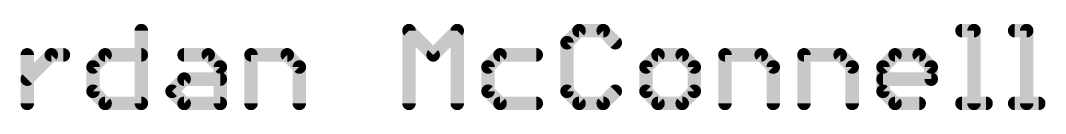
# Model space of a CAD drawing. Extents: x -119 to 41, y -19 to 17.
# Drawn here: x 19.78 to 41.03, y -19.05 to -17.27 of the extents above; entities that cross this region are included whole.
import ezdxf

# ---------------------------------------------------------------- set-up
doc = ezdxf.new("R2010")
doc.units = 0
doc.layers.add('27', color=253, linetype='CONTINUOUS')

msp = doc.modelspace()

# ---------------------------------------------------------------- linework, layer by layer
at = {"layer": '27', "const_width": 0.2794}
for points in [[(22.2882, -17.4104), (22.2882, -18.9103)], [(27.8369, -18.9103), (27.8369, -17.4104)], [(27.8369, -17.4104), (28.3369, -17.9104)], [(28.3369, -17.9104), (28.8369, -17.4104)], [(28.8369, -17.4104), (28.8369, -18.9103)], [(31.3612, -17.4104), (31.1112, -17.6604)], [(31.8612, -17.4104), (31.3612, -17.4104)], [(32.1112, -17.6604), (31.8612, -17.4104)], [(39.297, -17.4104), (39.547, -17.4104)], [(39.547, -17.4104), (39.547, -18.9103)], [(40.3885, -17.4104), (40.6384, -17.4104)], [(40.6384, -17.4104), (40.6384, -18.9103)], [(31.1112, -17.6604), (31.1112, -18.6603)], [(19.924, -18.9103), (19.924, -17.9104)], [(19.924, -18.4103), (20.424, -17.9104)], [(20.424, -17.9104), (20.674, -17.9104)], [(21.2883, -18.1604), (21.5383, -17.9104)], [(21.5383, -17.9104), (22.2882, -17.9104)], [(23.1754, -17.9104), (23.6754, -17.9104)], [(23.6754, -17.9104), (23.9254, -18.1604)], [(24.5626, -18.9103), (24.5626, -17.9104)], [(24.5626, -17.9104), (25.3126, -17.9104)], [(25.3126, -17.9104), (25.5625, -18.1604)], [(29.7241, -17.9104), (29.4741, -18.1604)], [(30.474, -17.9104), (29.7241, -17.9104)], [(32.9984, -17.9104), (32.7484, -18.1604)], [(33.4983, -17.9104), (32.9984, -17.9104)], [(33.7483, -18.1604), (33.4983, -17.9104)], [(34.3856, -18.9103), (34.3856, -17.9104)], [(34.3856, -17.9104), (35.1355, -17.9104)], [(35.1355, -17.9104), (35.3855, -18.1604)], [(36.0227, -18.9103), (36.0227, -17.9104)], [(36.0227, -17.9104), (36.7727, -17.9104)], [(36.7727, -17.9104), (37.0226, -18.1604)], [(37.6599, -18.1604), (37.9098, -17.9104)], [(37.9098, -17.9104), (38.4098, -17.9104)], [(38.4098, -17.9104), (38.6598, -18.1604)], [(21.2883, -18.6603), (21.2883, -18.1604)], [(23.9254, -18.1604), (23.9254, -18.9103)], [(25.5625, -18.1604), (25.5625, -18.9103)], [(29.4741, -18.1604), (29.4741, -18.6603)], [(32.7484, -18.1604), (32.7484, -18.6603)], [(33.7483, -18.6603), (33.7483, -18.1604)], [(35.3855, -18.1604), (35.3855, -18.9103)], [(37.0226, -18.1604), (37.0226, -18.9103)], [(37.6599, -18.6603), (37.6599, -18.1604)], [(38.6598, -18.1604), (38.6598, -18.4103)], [(22.9255, -18.6603), (23.1754, -18.4103)], [(23.1754, -18.4103), (23.9254, -18.4103)], [(38.6598, -18.4103), (37.6599, -18.4103)], [(21.5383, -18.9103), (21.2883, -18.6603)], [(23.1754, -18.9103), (22.9255, -18.6603)], [(29.4741, -18.6603), (29.7241, -18.9103)], [(31.1112, -18.6603), (31.3612, -18.9103)], [(31.8612, -18.9103), (32.1112, -18.6603)], [(32.7484, -18.6603), (32.9984, -18.9103)], [(33.4983, -18.9103), (33.7483, -18.6603)], [(37.9098, -18.9103), (37.6599, -18.6603)], [(22.2882, -18.9103), (21.5383, -18.9103)], [(23.9254, -18.9103), (23.1754, -18.9103)], [(29.7241, -18.9103), (30.474, -18.9103)], [(31.3612, -18.9103), (31.8612, -18.9103)], [(32.9984, -18.9103), (33.4983, -18.9103)], [(38.4098, -18.9103), (37.9098, -18.9103)], [(39.297, -18.9103), (39.797, -18.9103)], [(40.3885, -18.9103), (40.8884, -18.9103)]]:
    msp.add_lwpolyline(points, dxfattribs=at)
at = {"layer": '27', "const_width": 0.1397}
for points in [[(22.3581, -17.4104, 1), (22.2184, -17.4104)], [(27.8863, -17.361, 1), (27.7875, -17.4598)], [(27.9068, -17.4104, 1), (27.7671, -17.4104)], [(28.9067, -17.4104, 1), (28.767, -17.4104)], [(28.8862, -17.4598, 1), (28.7875, -17.361)], [(31.3612, -17.3406, 1), (31.3612, -17.4803)], [(31.4106, -17.4598, 1), (31.3118, -17.361)], [(31.9106, -17.361, 1), (31.8118, -17.4598)], [(31.8612, -17.4803, 1), (31.8612, -17.3406)], [(39.297, -17.3406, 1), (39.297, -17.4803)], [(39.6169, -17.4104, 1), (39.4772, -17.4104)], [(39.547, -17.4803, 1), (39.547, -17.3406)], [(40.3885, -17.3406, 1), (40.3885, -17.4803)], [(40.7083, -17.4104, 1), (40.5686, -17.4104)], [(40.6384, -17.4803, 1), (40.6384, -17.3406)], [(31.1811, -17.6604, 1), (31.0414, -17.6604)], [(31.0619, -17.611, 1), (31.1606, -17.7098)], [(32.0618, -17.7098, 1), (32.1606, -17.611)], [(19.9939, -17.9104, 1), (19.8542, -17.9104)], [(20.424, -17.8405, 1), (20.424, -17.9802)], [(20.4734, -17.9598, 1), (20.3746, -17.861)], [(20.674, -17.9802, 1), (20.674, -17.8405)], [(21.5383, -17.8405, 1), (21.5383, -17.9802)], [(21.5877, -17.9598, 1), (21.4889, -17.861)], [(22.2882, -17.9802, 1), (22.2882, -17.8405)], [(23.1754, -17.8405, 1), (23.1754, -17.9802)], [(23.7248, -17.861, 1), (23.626, -17.9598)], [(23.6754, -17.9802, 1), (23.6754, -17.8405)], [(24.5626, -17.8405, 1), (24.5626, -17.9802)], [(24.6325, -17.9104, 1), (24.4928, -17.9104)], [(25.362, -17.861, 1), (25.2632, -17.9598)], [(25.3126, -17.9802, 1), (25.3126, -17.8405)], [(28.2875, -17.861, 1), (28.3863, -17.9598)], [(28.2875, -17.9598, 1), (28.3863, -17.861)], [(29.7241, -17.8405, 1), (29.7241, -17.9802)], [(29.7735, -17.9598, 1), (29.6747, -17.861)], [(30.474, -17.9802, 1), (30.474, -17.8405)], [(32.9984, -17.8405, 1), (32.9984, -17.9802)], [(33.0478, -17.9598, 1), (32.949, -17.861)], [(33.5477, -17.861, 1), (33.449, -17.9598)], [(33.4983, -17.9802, 1), (33.4983, -17.8405)], [(34.4554, -17.9104, 1), (34.3157, -17.9104)], [(34.3856, -17.8405, 1), (34.3856, -17.9802)], [(35.1849, -17.861, 1), (35.0861, -17.9598)], [(35.1355, -17.9802, 1), (35.1355, -17.8405)], [(36.0227, -17.8405, 1), (36.0227, -17.9802)], [(36.0926, -17.9104, 1), (35.9529, -17.9104)], [(36.822, -17.861, 1), (36.7233, -17.9598)], [(36.7727, -17.9802, 1), (36.7727, -17.8405)], [(37.9098, -17.8405, 1), (37.9098, -17.9802)], [(37.9592, -17.9598, 1), (37.8605, -17.861)], [(38.4592, -17.861, 1), (38.3604, -17.9598)], [(38.4098, -17.9802, 1), (38.4098, -17.8405)], [(21.3582, -18.1604, 1), (21.2185, -18.1604)], [(21.2389, -18.111, 1), (21.3377, -18.2098)], [(23.9952, -18.1604, 1), (23.8555, -18.1604)], [(23.876, -18.2098, 1), (23.9748, -18.111)], [(25.6324, -18.1604, 1), (25.4927, -18.1604)], [(25.5131, -18.2098, 1), (25.6119, -18.111)], [(29.5439, -18.1604, 1), (29.4042, -18.1604)], [(29.4247, -18.111, 1), (29.5235, -18.2098)], [(32.699, -18.111, 1), (32.7978, -18.2098)], [(32.8183, -18.1604, 1), (32.6786, -18.1604)], [(33.8182, -18.1604, 1), (33.6785, -18.1604)], [(33.6989, -18.2098, 1), (33.7977, -18.111)], [(35.4553, -18.1604, 1), (35.3156, -18.1604)], [(35.3361, -18.2098, 1), (35.4349, -18.111)], [(37.0925, -18.1604, 1), (36.9528, -18.1604)], [(36.9732, -18.2098, 1), (37.072, -18.111)], [(37.7297, -18.1604, 1), (37.59, -18.1604)], [(37.6105, -18.111, 1), (37.7093, -18.2098)], [(38.7296, -18.1604, 1), (38.5899, -18.1604)], [(38.6104, -18.2098, 1), (38.7092, -18.111)], [(19.8746, -18.3609, 1), (19.9734, -18.4597)], [(23.1754, -18.3405, 1), (23.1754, -18.4802)], [(23.2248, -18.4597, 1), (23.1261, -18.3609)], [(23.9254, -18.4802, 1), (23.9254, -18.3405)], [(37.6599, -18.3405, 1), (37.6599, -18.4802)], [(38.5899, -18.4103, 1), (38.7296, -18.4103)], [(38.6598, -18.4802, 1), (38.6598, -18.3405)], [(21.3377, -18.6109, 1), (21.2389, -18.7097)], [(21.2185, -18.6603, 1), (21.3582, -18.6603)], [(22.9749, -18.6109, 1), (22.8761, -18.7097)], [(22.8761, -18.6109, 1), (22.9749, -18.7097)], [(29.4042, -18.6603, 1), (29.5439, -18.6603)], [(29.5235, -18.6109, 1), (29.4247, -18.7097)], [(31.0414, -18.6603, 1), (31.1811, -18.6603)], [(31.1606, -18.6109, 1), (31.0619, -18.7097)], [(32.1606, -18.7097, 1), (32.0618, -18.6109)], [(32.7978, -18.6109, 1), (32.699, -18.7097)], [(32.6786, -18.6603, 1), (32.8183, -18.6603)], [(33.6785, -18.6603, 1), (33.8182, -18.6603)], [(33.7977, -18.7097, 1), (33.6989, -18.6109)], [(37.7093, -18.6109, 1), (37.6105, -18.7097)], [(37.59, -18.6603, 1), (37.7297, -18.6603)], [(19.8542, -18.9103, 1), (19.9939, -18.9103)], [(21.5383, -18.8405, 1), (21.5383, -18.9801)], [(21.4889, -18.9597, 1), (21.5877, -18.8609)], [(22.2184, -18.9103, 1), (22.3581, -18.9103)], [(22.2882, -18.9801, 1), (22.2882, -18.8405)], [(23.1754, -18.8405, 1), (23.1754, -18.9801)], [(23.1261, -18.9597, 1), (23.2248, -18.8609)], [(23.8555, -18.9103, 1), (23.9952, -18.9103)], [(23.9254, -18.9801, 1), (23.9254, -18.8405)], [(24.4928, -18.9103, 1), (24.6325, -18.9103)], [(25.4927, -18.9103, 1), (25.6324, -18.9103)], [(27.7671, -18.9103, 1), (27.9068, -18.9103)], [(28.767, -18.9103, 1), (28.9067, -18.9103)], [(29.7241, -18.8405, 1), (29.7241, -18.9801)], [(29.6747, -18.9597, 1), (29.7735, -18.8609)], [(30.474, -18.9801, 1), (30.474, -18.8405)], [(31.3612, -18.8405, 1), (31.3612, -18.9801)], [(31.3118, -18.9597, 1), (31.4106, -18.8609)], [(31.8118, -18.8609, 1), (31.9106, -18.9597)], [(31.8612, -18.9801, 1), (31.8612, -18.8405)], [(32.9984, -18.8405, 1), (32.9984, -18.9801)], [(32.949, -18.9597, 1), (33.0478, -18.8609)], [(33.449, -18.8609, 1), (33.5477, -18.9597)], [(33.4983, -18.9801, 1), (33.4983, -18.8405)], [(34.3157, -18.9103, 1), (34.4554, -18.9103)], [(35.3156, -18.9103, 1), (35.4553, -18.9103)], [(35.9529, -18.9103, 1), (36.0926, -18.9103)], [(36.9528, -18.9103, 1), (37.0925, -18.9103)], [(37.9098, -18.8405, 1), (37.9098, -18.9801)], [(37.8605, -18.9597, 1), (37.9592, -18.8609)], [(38.4098, -18.9801, 1), (38.4098, -18.8405)], [(39.297, -18.8405, 1), (39.297, -18.9801)], [(39.4772, -18.9103, 1), (39.6169, -18.9103)], [(39.797, -18.9801, 1), (39.797, -18.8405)], [(40.3885, -18.8405, 1), (40.3885, -18.9801)], [(40.5686, -18.9103, 1), (40.7083, -18.9103)], [(40.8884, -18.9801, 1), (40.8884, -18.8405)]]:
    msp.add_lwpolyline(points, format="xyb", dxfattribs=at)

doc.saveas('drawing.dxf')
